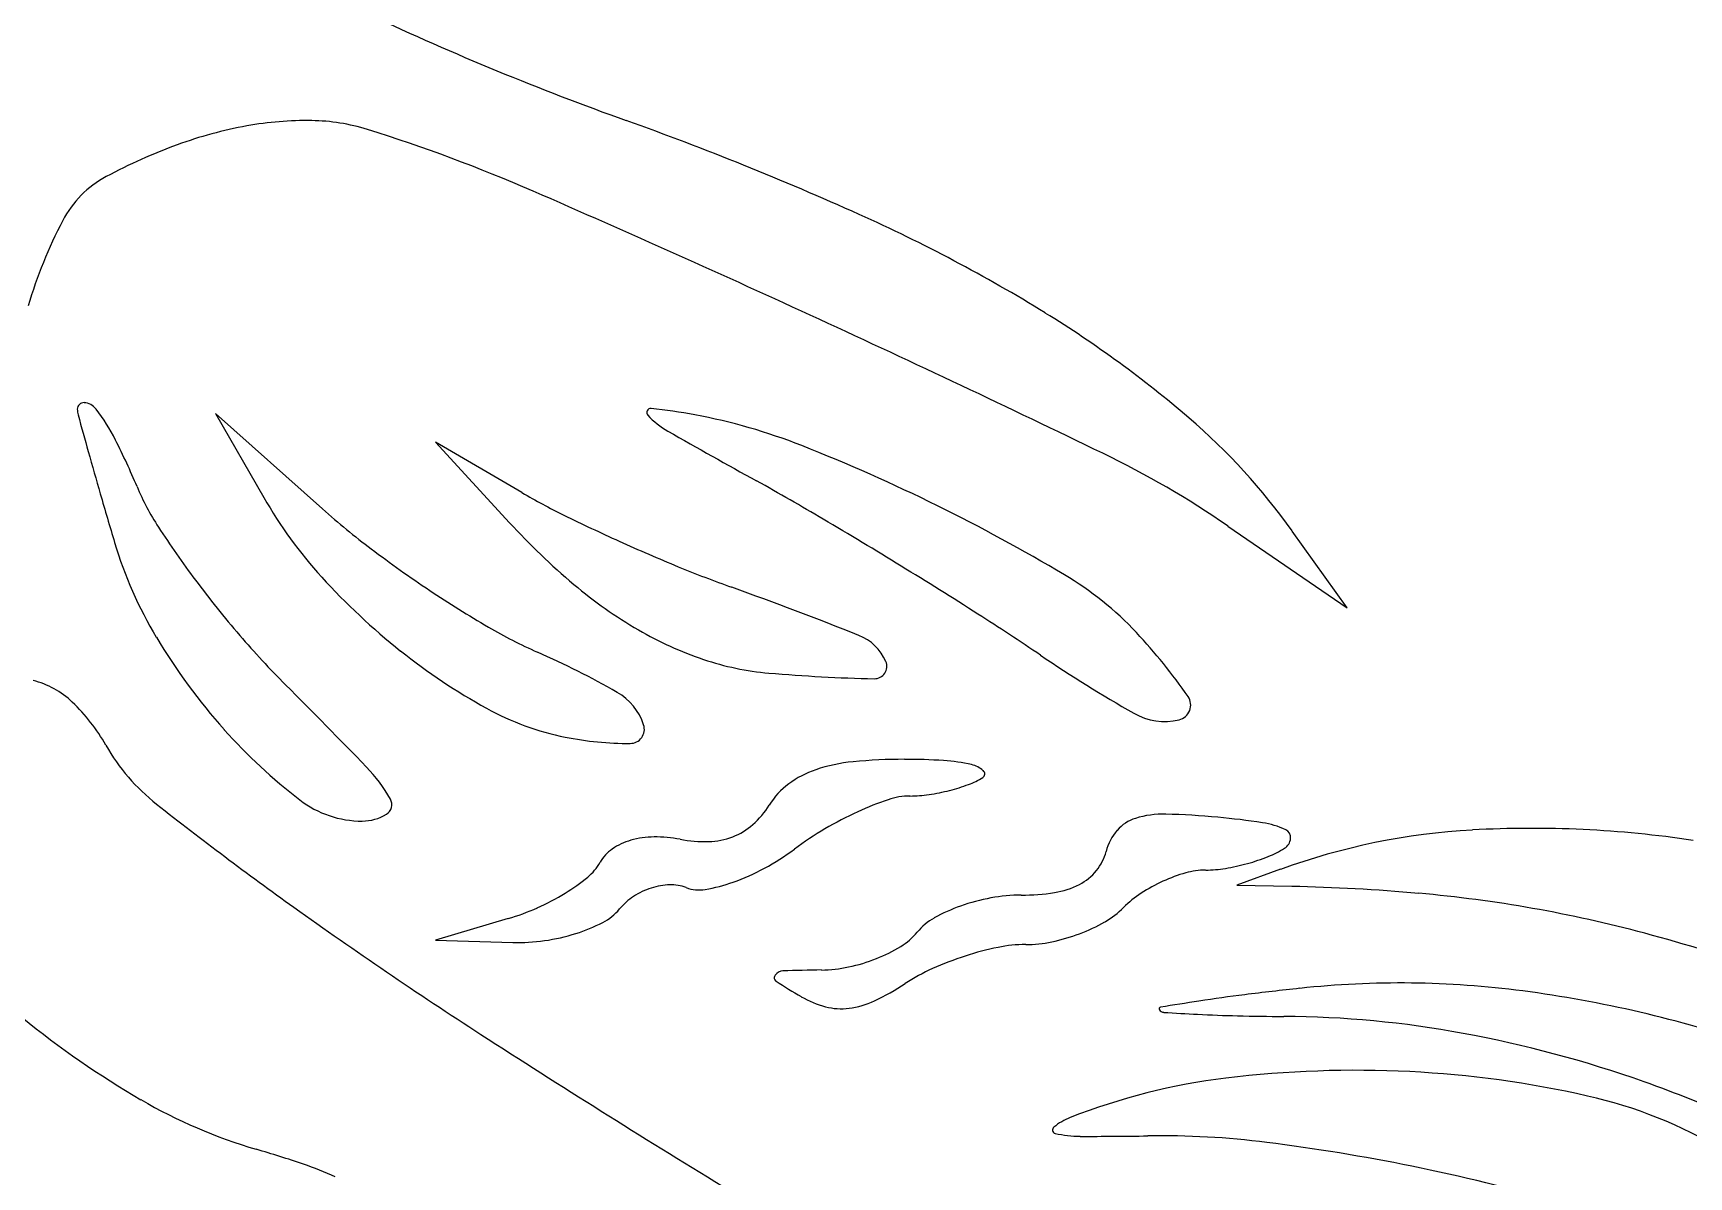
# Model space of a CAD drawing. Header units: millimetres. Extents: x 56222 to 3066687, y -650199 to -121287.
# Drawn here: x 140395.312 to 140399.266, y -185734.722 to -185731.99 of the extents above; entities that cross this region are included whole.
import ezdxf

# ---------------------------------------------------------------- set-up
doc = ezdxf.new("R2010")
doc.units = ezdxf.units.MM
doc.header["$MEASUREMENT"] = 0
doc.layers.add('$TD_AUDIT_GENERATED_(A0BDF17)', color=32, linetype='Continuous', lineweight=30)

msp = doc.modelspace()

# ---------------------------------------------------------------- linework, layer by layer
at = {"layer": '$TD_AUDIT_GENERATED_(A0BDF17)', "linetype": 'Continuous', "lineweight": 25, "ltscale": 2}
for p, q in [((140396.0031, -185733.1265), (140395.7476, -185732.8986)), ((140395.7476, -185732.8986), (140395.8628, -185733.0988)), ((140396.4795, -185733.0874), (140396.2731, -185732.9672)), ((140396.2731, -185732.9672), (140396.45, -185733.1594)), ((140398.1656, -185733.1674), (140398.4499, -185733.363)), ((140398.4499, -185733.363), (140398.3189, -185733.1791)), ((140398.2909, -185733.9872), (140398.1871, -185734.0249)), ((140398.1871, -185734.0249), (140398.3179, -185734.0278)), ((140396.4465, -185734.1049), (140396.2731, -185734.1568)), ((140396.2731, -185734.1568), (140396.4576, -185734.1618))]:
    msp.add_line(p, q, dxfattribs=at)
for centre, radius, start, end in [((140399.1364, -185725.4913), 7.1265, 244.93145, 250.25327), ((140395.9998, -185733.1923), 0.9966, 100.2271, 110.1603), ((140395.9659, -185733.0045), 0.8058, 89.1833, 100.2271), ((140395.9707, -185732.6687), 0.4699, 72.6453, 89.1833), ((140394.9381, -185735.9727), 3.9315, 66.496, 72.6454), ((140394.106, -185739.5047), 7.7625, 65.82443, 70.2533), ((140396.1151, -185733.5066), 1.3314, 110.1603, 118.1549), ((140395.6056, -185732.5545), 0.2516, 118.1549, 152.3197), ((140382.7722, -185763.9472), 34.437, 65.25027, 66.4961), ((140395.7064, -185735.9396), 3.8547, 58.3472, 65.8244), ((140396.3677, -185732.9543), 1.1121, 152.3196, 163.6565), ((140396.3065, -185734.9662), 2.7111, 49.365, 58.3472), ((140380.7471, -185768.34), 39.2741, 64.15753, 65.25027), ((140395.4331, -185732.8879), 0.0154, 85.8265, 180), ((140395.4702, -185732.8879), 0.0525, 180, 195.4241), ((140395.4313, -185732.9117), 0.0392, 37.6049, 85.8264), ((140395.0941, -185733.1714), 0.4649, 26.7883, 37.6049), ((140396.7868, -185732.896), 0.0095, 84.0801, 223.0523), ((140396.6539, -185734.1773), 1.2976, 79.4065, 84.0802), ((140421.8113, -185725.6204), 27.3778, 195.42419, 195.61418), ((140396.9289, -185732.7632), 0.204, 223.0525, 240.3789), ((140408.5675, -185712.293), 23.7516, 240.37902, 240.96527), ((140396.6363, -185734.2713), 1.3934, 68.4666, 79.4064), ((140397.0878, -185734.0557), 1.5113, 35.4533, 49.365), ((140393.9865, -185733.7306), 1.7056, 22.6764, 26.7885), ((140395.5673, -185736.9805), 4.3058, 63.7485, 68.4667), ((140405.7991, -185730.0953), 10.752, 195.61409, 196.17422), ((140396.8711, -185735.049), 2.2839, 55.4713, 64.1575), ((140413.7307, -185727.7949), 19.0105, 196.17419, 196.53974), ((140396.1222, -185732.8383), 0.609, 202.6765, 212.9965), ((140396.817, -185732.5494), 1.101, 209.9321, 222.203), ((140397.2916, -185731.6927), 1.6139, 239.7914, 243.8205), ((140393.7859, -185738.9217), 6.7047, 59.39881, 60.96525), ((140397.207, -185731.7764), 1.8089, 228.2763, 233.0545), ((140395.542, -185737.0319), 4.363, 59.2177, 63.7485), ((140397.5379, -185731.9191), 2.2969, 212.9964, 216.8411), ((140397.7148, -185731.9946), 1.7195, 222.6436, 229.7405), ((140398.5235, -185729.1867), 4.4063, 243.8205, 245.7245), ((140390.4769, -185744.5165), 13.2048, 58.45541, 59.39872), ((140396.4482, -185732.9272), 0.982, 196.5397, 210.995), ((140398.6309, -185728.9486), 4.6676, 245.7246, 247.6089), ((140397.9145, -185730.8356), 2.986, 233.0546, 236.3372), ((140397.758, -185731.7541), 2.572, 216.841, 220.6141), ((140397.1805, -185732.2198), 1.5918, 222.2029, 231.5116), ((140397.9893, -185730.5061), 2.9831, 247.6089, 250.2441), ((140390.5262, -185744.4362), 13.1106, 57.51068, 58.45537), ((140397.3689, -185733.9651), 0.7934, 43.2119, 59.2176), ((140397.8426, -185730.9435), 2.8564, 236.3371, 239.6518), ((140397.2916, -185732.4943), 1.0646, 229.7405, 239.9041), ((140393.7321, -185742.3595), 9.6116, 68.31165, 70.24408), ((140396.987, -185732.405), 1.1628, 239.6517, 246.138), ((140394.2234, -185738.6304), 6.2275, 55.86215, 57.51064), ((140396.8732, -185732.6719), 1.4777, 210.995, 221.637), ((140397.4031, -185732.0585), 2.1043, 220.6141, 224.9999), ((140397.1871, -185732.6747), 0.8561, 239.9041, 251.3228), ((140397.2407, -185733.5374), 0.1174, 23.3664, 68.3116), ((140397.0012, -185734.3105), 1.2978, 34.543, 43.2118), ((140397.1108, -185732.3075), 1.4797, 231.5115, 241.0743), ((140395.6635, -185735.3968), 2.1086, 60.3403, 66.1379), ((140397.1265, -185732.8539), 0.667, 251.3228, 265.0916), ((140397.3215, -185733.5025), 0.0294, 268.7411, 23.3663), ((140399.5961, -185730.7062), 3.3463, 235.8621, 240.3524), ((140397.4077, -185729.5794), 3.9535, 265.0916, 268.7412), ((140395.2618, -185733.7383), 0.2083, 46.3019, 75.9927), ((140384.5012, -185744.9604), 16.1417, 44.02274, 44.99997), ((140396.6383, -185733.6851), 0.1388, 18.1248, 60.3403), ((140395.0941, -185733.9137), 0.4509, 29.6354, 46.302), ((140396.7112, -185733.0306), 0.6535, 241.0743, 258.6901), ((140398.0406, -185733.595), 0.036, 283.2945, 34.543), ((140396.7379, -185733.6525), 0.034, 270.1953, 18.1248), ((140398.0146, -185733.4848), 0.1492, 240.3524, 283.2945), ((140395.9069, -185733.4513), 0.4842, 209.6355, 231.7349), ((140396.7362, -185732.7937), 1.2945, 221.637, 232.5553), ((140396.7354, -185732.9096), 0.7769, 258.69, 270.1954), ((140397.3084, -185734.1257), 0.3972, 95.5071, 108.6886), ((140397.3932, -185735.0059), 1.2815, 90, 95.5071), ((140397.3932, -185735.1988), 1.4743, 86.3669, 90.0001), ((140397.4607, -185734.1356), 0.409, 76.9338, 86.3669), ((140395.8383, -185734.0036), 0.3752, 29.3635, 44.0227), ((140397.2558, -185733.9703), 0.2331, 108.6887, 126.6605), ((140397.4846, -185733.618), 0.1776, 290.3302, 302.4712), ((140397.5386, -185733.8), 0.0645, 48.674, 76.9337), ((140397.5745, -185733.7592), 0.0102, 302.471, 48.6738), ((140397.2272, -185733.9318), 0.1852, 126.6605, 148.0148), ((140397.4034, -185733.4804), 0.3317, 270.49, 278.3678), ((140397.381, -185733.3281), 0.4856, 278.3677, 284.2878), ((140397.3893, -185733.3607), 0.452, 284.2877, 290.3301), ((140401.0329, -185726.9526), 8.7612, 231.73488, 234.41803), ((140396.0981, -185733.6269), 0.2451, 232.5552, 270), ((140396.1418, -185733.8328), 0.0269, 301.2969, 29.3635), ((140396.8876, -185733.7198), 0.2152, 311.7521, 328.0148), ((140397.6462, -185734.643), 0.8731, 114.6843, 120.4883), ((140397.5928, -185734.5267), 0.7451, 108.6834, 114.6843), ((140397.4077, -185733.9793), 0.1672, 90.4899, 108.6834), ((140396.0981, -185733.7609), 0.111, 270, 301.297), ((140396.9276, -185733.7645), 0.1552, 290.9757, 311.752), ((140397.9717, -185733.9544), 0.093, 106.994, 139.5792), ((140398.0119, -185734.0857), 0.2303, 88.6958, 106.994), ((140397.9778, -185735.5817), 1.7266, 84.5525, 88.6959), ((140397.9526, -185735.8456), 1.9918, 81.4766, 84.5525), ((140398.2178, -185734.0764), 0.2028, 65.0032, 81.4766), ((140398.8918, -185736.4606), 2.5713, 81.3981, 93.1787), ((140396.7823, -185734.0664), 0.1545, 106.0764, 124.2855), ((140396.7972, -185734.1182), 0.2084, 90.577, 106.0764), ((140396.7982, -185734.2238), 0.314, 79.1778, 90.5769), ((140396.9168, -185733.6035), 0.3176, 259.1778, 271.565), ((140396.9207, -185733.7467), 0.1743, 271.5651, 290.9757), ((140397.6281, -185734.6122), 0.8374, 120.4883, 126.4767), ((140397.9978, -185733.9766), 0.1273, 139.5793, 165.345), ((140398.8381, -185735.4933), 1.6024, 93.1787, 109.9672), ((140398.2836, -185733.91), 0.0318, 302.3532, 353.9095), ((140398.2948, -185733.9112), 0.0205, 353.9096, 65.0032), ((140396.748, -185734.0162), 0.0937, 124.2855, 150.7674), ((140396.7655, -185733.4454), 0.6137, 298.5325, 306.4767), ((140397.7583, -185733.914), 0.1203, 320.7008, 345.345), ((140398.0801, -185733.497), 0.4943, 285.4714, 291.5793), ((140398.1768, -185733.7414), 0.2314, 291.5793, 302.3532), ((140396.3267, -185733.626), 0.4902, 301.4736, 309.2093), ((140396.5585, -185733.9101), 0.1235, 309.2092, 330.7674), ((140396.809, -185733.5254), 0.5226, 289.5712, 298.5325), ((140397.7518, -185733.9087), 0.1287, 297.2794, 320.7007), ((140398.1661, -185734.357), 0.3752, 105.6851, 114.5235), ((140398.1138, -185734.1707), 0.1817, 90.4817, 105.6851), ((140398.1098, -185733.686), 0.303, 270.4817, 279.4208), ((140398.0758, -185733.4816), 0.5102, 279.4207, 285.4714), ((140396.2771, -185733.545), 0.5851, 294.1286, 301.4737), ((140396.8419, -185734.1987), 0.1752, 107.8031, 123.1391), ((140396.8375, -185734.1847), 0.1605, 91.7827, 107.803), ((140396.8356, -185734.1246), 0.1004, 69.0064, 91.7827), ((140396.9025, -185733.9502), 0.0864, 249.0063, 279.7822), ((140396.8484, -185733.6363), 0.4049, 279.7822, 289.5713), ((140397.6721, -185733.5477), 0.5012, 270, 279.092), ((140397.72, -185733.847), 0.1981, 279.092, 297.2795), ((140398.1014, -185734.2635), 0.2617, 123.1971, 134.9999), ((140398.1743, -185734.3748), 0.3948, 114.5236, 123.1971), ((140398.2115, -185738.7218), 4.6951, 84.9953, 88.702), ((140398.3483, -185737.16), 3.1274, 79.9692, 84.9953), ((140402.5024, -185724.8986), 11.2867, 234.418, 237.15798), ((140396.2835, -185733.5592), 0.5696, 286.6343, 294.1287), ((140396.6133, -185733.9995), 0.1291, 297.2979, 320.3098), ((140396.8285, -185734.1781), 0.1507, 123.139, 140.3098), ((140397.6618, -185734.4546), 0.403, 109.5847, 119.3877), ((140397.6831, -185734.5144), 0.4664, 100.3101, 109.5847), ((140397.6721, -185734.4539), 0.405, 89.9999, 100.3101), ((140397.7681, -185733.9301), 0.2097, 299.6784, 315), ((140398.3468, -185737.1682), 3.1357, 74.9507, 79.9693), ((140396.4889, -185733.7585), 0.4002, 287.3979, 297.2979), ((140397.5357, -185734.2306), 0.1459, 119.3878, 140.3098), ((140397.6589, -185733.7386), 0.4302, 290.7281, 299.6784), ((140396.4699, -185733.7132), 0.4488, 268.4257, 278.1315), ((140396.4658, -185733.6849), 0.4774, 278.1316, 287.3979), ((140397.3011, -185734.0359), 0.1589, 301.4634, 320.3099), ((140397.6825, -185733.8667), 0.3002, 270, 281.9447), ((140397.651, -185733.7177), 0.4525, 281.9446, 290.7281), ((140397.9286, -185738.7237), 4.7465, 71.2722, 74.9508), ((140397.1722, -185733.8113), 0.4184, 282.0665, 291.5641), ((140397.1878, -185733.8507), 0.3761, 291.5641, 301.4635), ((140397.7731, -185734.9194), 0.7622, 107.956, 114.2487), ((140397.7631, -185734.8884), 0.7297, 101.5795, 107.956), ((140397.6825, -185734.4954), 0.3285, 90, 101.5795), ((140397.0924, -185734.2459), 0.0103, 142.6592, 236.793), ((140397.1038, -185734.2546), 0.0247, 92.1447, 142.6592), ((140397.2361, -185737.7875), 3.5601, 90.6631, 92.1447), ((140397.1911, -185733.8999), 0.3278, 270.6631, 282.0665), ((140397.6546, -185734.6564), 0.4738, 114.2487, 123.2338), ((140397.8154, -185733.1413), 1.3305, 236.793, 239.8105), ((140397.059, -185733.7472), 0.6131, 295.3418, 303.2338), ((140399.1982, -185742.2541), 8.029, 96.15661, 97.10199), ((140398.5772, -185736.4973), 2.2387, 82.4946, 96.1565), ((140398.4921, -185737.1427), 2.8898, 71.2122, 82.4945), ((140397.2636, -185734.0899), 0.2331, 239.8105, 255.3583), ((140397.2421, -185734.1719), 0.1483, 255.3582, 277.1726), ((140397.2356, -185734.1203), 0.2003, 277.1727, 295.3418), ((140398.0054, -185734.3206), 0.0042, 99.2635, 214.2699), ((140398.0129, -185734.3154), 0.0133, 214.2698, 266.3759), ((140399.624, -185744.2448), 10.0595, 98.7349, 99.26339), ((140398.6836, -185738.1238), 3.8668, 97.102, 98.7349), ((140396.6674, -185732.6485), 2.1847, 230.7755, 239.8371), ((140398.5083, -185726.495), 7.8495, 266.37587, 266.96877), ((140398.2643, -185731.1016), 3.2363, 266.9687, 268.6507), ((140398.3288, -185728.3641), 5.9746, 268.65068, 269.71362), ((140398.2868, -185736.7579), 2.4193, 79.5196, 89.7136), ((140411.7922, -185710.5069), 28.4163, 237.15801, 238.53287), ((140398.2093, -185737.1769), 2.8454, 70.4933, 79.5196), ((140398.4714, -185737.0472), 2.5799, 87.1474, 96.9187), ((140398.4763, -185736.9483), 2.4809, 77.2436, 87.1473), ((140398.3422, -185735.9829), 1.5079, 96.9187, 111.5276), ((140398.0681, -185737.5755), 3.2682, 62.0999, 70.4934), ((140396.1991, -185733.4542), 1.2528, 239.837, 253.5786), ((140398.7766, -185735.6217), 1.1207, 59.3046, 77.2436), ((140397.8452, -185734.7229), 0.1533, 111.5276, 128.5333), ((140397.755, -185734.6096), 0.00851, 128.5333, 256.7367), ((140397.8133, -185734.3621), 0.2628, 256.7366, 269.8558), ((140397.8356, -185725.5166), 9.1084, 269.85588, 270.87069), ((140398.0048, -185736.6557), 2.0321, 82.8368, 90.8707), ((140397.6812, -185739.2312), 4.6278, 78.4941, 82.8369), ((140394.9757, -185737.6052), 3.0747, 71.3787, 73.5786), ((140395.7197, -185735.3974), 0.7449, 65.0712, 71.3788), ((140397.6335, -185739.4656), 4.867, 74.2135, 78.4942)]:
    msp.add_arc(centre, radius, start, end, dxfattribs=at)

doc.saveas('drawing.dxf')
